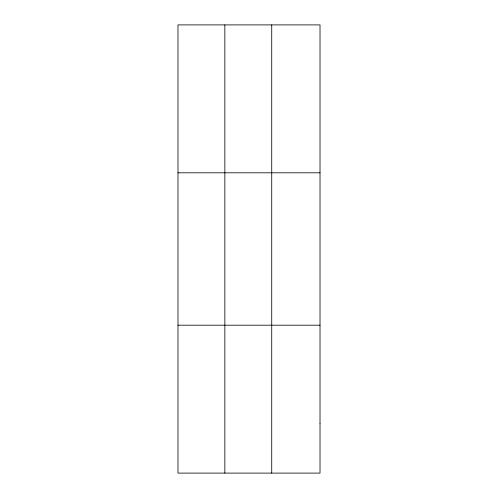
<?xml version="1.0" encoding="UTF-8"?>
<svg xmlns="http://www.w3.org/2000/svg" width="498" height="498" viewBox="0 0 498 498"><rect width="100%" height="100%" fill="white"/><g stroke="black" fill="none" stroke-linecap="round" stroke-linejoin="round"><path stroke-width="0.75" d="M224.853 473.1L224.853 24.9M271.727 473.1L271.727 24.9M177.985 172.806L320.015 172.806M177.985 325.194L320.015 325.194M320.015 423.798L320.015 473.1L177.985 473.1L177.985 24.9L320.015 24.9L320.015 423.798"/></g></svg>
